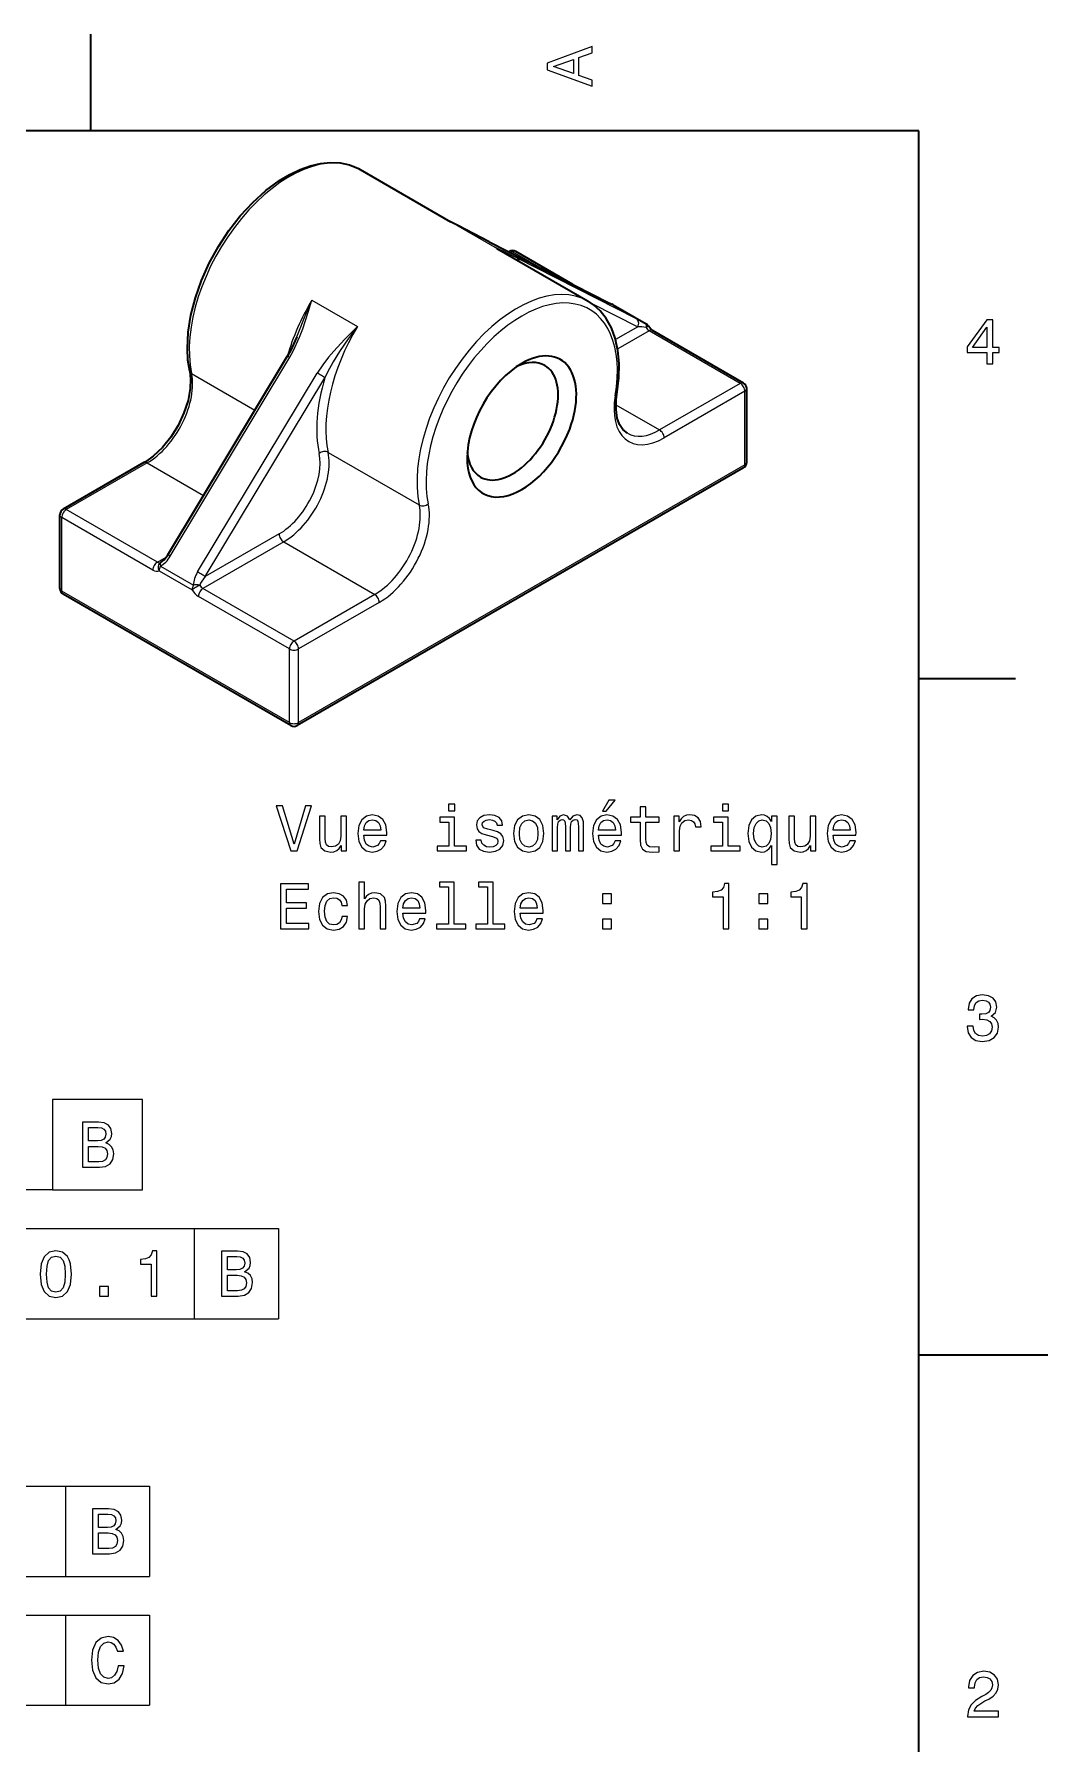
# Model space of a CAD drawing. Extents: x 0 to 297, y 0 to 210.
# Drawn here: x 218.3 to 297, y 74.8 to 207.5 of the extents above; entities that cross this region are included whole.
import ezdxf

# ---------------------------------------------------------------- set-up
doc = ezdxf.new("R2010")
doc.units = 0

msp = doc.modelspace()

# ---------------------------------------------------------------- linework, layer by layer
at = {"color": 7, "lineweight": 35, "ltscale": 0.1875}
for p, q in [((222.699997, 200), (222.699997, 207.5)), ((287, 157.5), (294.5, 157.5))]:
    msp.add_line(p, q, dxfattribs=at)
at = {"color": 7, "lineweight": 35}
for p, q in [((287, 200), (10, 200)), ((287, 10), (287, 200)), ((273.380371, 173.845245), (238.732147, 153.841064)), ((238.232147, 153.841064), (220.554474, 164.047287))]:
    msp.add_line(p, q, dxfattribs=at)
at = {"color": 7, "lineweight": 35, "ltscale": 0.202468}
msp.add_line((243.628372, 196.991074), (250.642075, 192.941711), dxfattribs=at)
at = {"color": 7, "lineweight": 13, "ltscale": 0.102062}
for p, q in [((250.526474, 193.00235), (254.061996, 190.961105)), ((239.872849, 186.851471), (243.408371, 184.810242))]:
    msp.add_line(p, q, dxfattribs=at)
at = {"color": 7, "lineweight": 13, "ltscale": 0.001808}
msp.add_line((250.526474, 193.00235), (250.590515, 192.968781), dxfattribs=at)
at = {"color": 7, "lineweight": 35, "ltscale": 0.260309}
msp.add_line((253.634659, 191.375229), (262.918365, 186.660385), dxfattribs=at)
at = {"color": 7, "lineweight": 13, "ltscale": 0.260309}
for p, q in [((253.650375, 191.366699), (262.934113, 186.651855)), ((255.771698, 190.141953), (265.05542, 185.427109))]:
    msp.add_line(p, q, dxfattribs=at)
at = {"color": 7, "lineweight": 35, "ltscale": 0.204124}
for p, q in [((254.234985, 190.86734), (261.306061, 186.784866)), ((273.380371, 180.426743), (266.309296, 184.509216))]:
    msp.add_line(p, q, dxfattribs=at)
at = {"color": 7, "lineweight": 35, "ltscale": 0.001439}
msp.add_line((255.202698, 190.63295), (255.152847, 190.604172), dxfattribs=at)
at = {"color": 7, "lineweight": 13, "ltscale": 0.004157}
msp.add_line((255.452698, 190.608185), (255.308685, 190.525024), dxfattribs=at)
at = {"color": 7, "lineweight": 13, "ltscale": 0.064928}
msp.add_line((257.701874, 189.309631), (255.452698, 190.608185), dxfattribs=at)
at = {"color": 7, "lineweight": 35, "ltscale": 0.127958}
msp.add_line((260.135315, 188.073792), (255.702698, 190.63295), dxfattribs=at)
at = {"color": 7, "lineweight": 35, "ltscale": 0.000926}
msp.add_line((239.752441, 186.580154), (239.789047, 186.574524), dxfattribs=at)
at = {"color": 7, "lineweight": 13, "ltscale": 0.100045}
msp.add_line((261.598846, 186.597748), (265.16687, 184.785706), dxfattribs=at)
at = {"color": 7, "lineweight": 13, "ltscale": 0.073573}
for p, q in [((263.259338, 186.501526), (265.807983, 185.03006)), ((228.015442, 165.855942), (230.564072, 164.384491)), ((228.126862, 166.217773), (230.675491, 164.746307))]:
    msp.add_line(p, q, dxfattribs=at)
at = {"color": 7, "lineweight": 35, "ltscale": 0.073572}
msp.add_line((263.267242, 186.497238), (265.815857, 185.025787), dxfattribs=at)
at = {"color": 7, "lineweight": 13, "ltscale": 0.04961}
msp.add_line((265.16687, 184.785706), (263.448334, 183.793503), dxfattribs=at)
at = {"color": 7, "lineweight": 13, "ltscale": 0.070758}
msp.add_line((266.059296, 184.484467), (263.608154, 183.06929), dxfattribs=at)
at = {"color": 7, "lineweight": 13, "ltscale": 0.204124}
for p, q in [((273.130371, 180.401978), (266.059296, 184.484467)), ((241.134659, 175.04422), (248.205734, 170.961731)), ((227.521988, 165.909164), (220.450912, 169.991638)), ((227.875534, 166.52153), (220.804474, 170.604019)), ((237.679871, 168.099579), (244.750946, 164.017105)), ((238.128586, 159.785431), (231.057526, 163.86792)), ((238.482147, 160.397812), (231.411072, 164.480286))]:
    msp.add_line(p, q, dxfattribs=at)
at = {"color": 7, "lineweight": 35, "ltscale": 0.450292}
msp.add_line((228.693069, 167.090378), (237.976807, 182.525177), dxfattribs=at)
at = {"color": 7, "lineweight": 13, "ltscale": 0.450292}
for p, q in [((228.87941, 166.990356), (238.163147, 182.425156)), ((231.000732, 165.76561), (240.28447, 181.200409)), ((231.59642, 165.403793), (240.880157, 180.838593))]:
    msp.add_line(p, q, dxfattribs=at)
at = {"color": 7, "lineweight": 13, "ltscale": 0.142111}
msp.add_line((230.528061, 181.167938), (235.450928, 178.325729), dxfattribs=at)
at = {"color": 7, "lineweight": 13, "ltscale": 0.180965}
for p, q in [((273.130371, 180.401978), (266.861572, 176.782684)), ((273.483917, 179.789597), (267.215118, 176.170303)), ((227.073273, 174.223312), (220.804474, 170.604019)), ((237.679871, 168.099579), (231.411072, 164.480286)), ((244.750946, 164.017105), (238.482147, 160.397812)), ((245.104492, 163.404724), (238.835693, 159.785431))]:
    msp.add_line(p, q, dxfattribs=at)
at = {"color": 7, "lineweight": 13, "ltscale": 0.142887}
for p, q in [((273.483917, 174.074127), (273.483917, 179.789597)), ((220.450912, 164.276169), (220.450912, 169.991638)), ((238.128586, 154.069962), (238.128586, 159.785431)), ((238.835693, 154.069962), (238.835693, 159.785431))]:
    msp.add_line(p, q, dxfattribs=at)
at = {"color": 7, "lineweight": 35, "ltscale": 0.142887}
for p, q in [((273.630371, 174.278244), (273.630371, 179.993729)), ((220.304474, 164.480286), (220.304474, 170.19577))]:
    msp.add_line(p, q, dxfattribs=at)
at = {"color": 7, "lineweight": 13, "ltscale": 0.097791}
msp.add_line((263.473999, 178.738495), (266.861572, 176.782684), dxfattribs=at)
at = {"color": 7, "lineweight": 35, "ltscale": 0.180965}
msp.add_line((226.823273, 174.248077), (220.554474, 170.628784), dxfattribs=at)
at = {"color": 7, "lineweight": 13, "ltscale": 0.126635}
msp.add_line((227.073273, 174.223312), (231.460037, 171.690613), dxfattribs=at)
at = {"color": 7, "lineweight": 13}
for p, q in [((273.483917, 174.074127), (238.835693, 154.069962)), ((238.128586, 154.069962), (220.450912, 164.276169)), ((219.7323, 117.808624), (185.2323, 117.808624)), ((209.7323, 114.808624), (237.276398, 114.808624)), ((209.7323, 107.808624), (237.276398, 107.808624)), ((199.7323, 94.808624), (227.276398, 94.808624)), ((199.7323, 87.808624), (227.276398, 87.808624)), ((199.7323, 84.808624), (227.276398, 84.808624)), ((199.7323, 77.808624), (227.276398, 77.808624))]:
    msp.add_line(p, q, dxfattribs=at)
at = {"color": 7, "lineweight": 13, "ltscale": 0.165408}
msp.add_line((237.326324, 168.71196), (231.59642, 165.403793), dxfattribs=at)
at = {"color": 7, "lineweight": 13, "ltscale": 0.019894}
msp.add_line((227.875534, 166.52153), (228.564682, 166.919403), dxfattribs=at)
at = {"color": 7, "lineweight": 13, "ltscale": 0.000293}
msp.add_line((228.122269, 166.494934), (228.132431, 166.500748), dxfattribs=at)
at = {"color": 7, "lineweight": 13, "ltscale": 0.175}
for p, q in [((230.740372, 114.808624), (230.740372, 107.808624)), ((237.276398, 114.808624), (237.276398, 107.808624)), ((220.740372, 94.808624), (220.740372, 87.808624)), ((227.276398, 94.808624), (227.276398, 87.808624)), ((220.740372, 84.808624), (220.740372, 77.808624)), ((227.276398, 84.808624), (227.276398, 77.808624))]:
    msp.add_line(p, q, dxfattribs=at)
at = {"color": 7, "lineweight": 35, "ltscale": 0.25}
msp.add_line((287, 105), (297, 105), dxfattribs=at)
at = {"color": 7, "lineweight": 13}
for points in [[(261.633209, 203.466858), (261.633209, 203.930847), (260.604401, 204.298996), (260.604401, 205.695969), (261.633209, 206.064133), (261.633209, 206.538193), (258.128174, 205.257217), (258.128174, 204.742798)], [(260.17572, 204.460388), (258.632477, 205), (260.17572, 205.539627)], [(292.277374, 181.916794), (292.731262, 181.916794), (292.731262, 182.784225), (293.23056, 182.784225), (293.23056, 183.187683), (292.731262, 183.187683), (292.731262, 185.341141), (292.272339, 185.341141), (290.739197, 183.228027), (290.739197, 182.784225), (292.277374, 182.784225)], [(291.162842, 183.187683), (292.277374, 184.756134), (292.277374, 183.187683)], [(239.362961, 147.619446), (238.485428, 144.638885), (237.582703, 147.619446), (237.103592, 147.619446), (238.233276, 144.114395), (238.737595, 144.114395), (239.842056, 147.619446)], [(250.957336, 147.735428), (250.488312, 147.735428), (250.488312, 147.23111), (250.957336, 147.23111)], [(262.425629, 147.190765), (262.723175, 147.190765), (263.424194, 148.048111), (262.929962, 148.048111)], [(265.360779, 146.353592), (265.360779, 144.996964), (265.391052, 144.558197), (265.532257, 144.2556), (265.814697, 144.079086), (266.293793, 144.01857), (266.818298, 144.043793), (266.818298, 144.427078), (266.434998, 144.39682), (266.087006, 144.437164), (265.900421, 144.563248), (265.819733, 144.775055), (265.804596, 145.072601), (265.804596, 146.353592), (266.818298, 146.353592), (266.818298, 146.731827), (265.804596, 146.731827), (265.804596, 147.523621), (265.360779, 147.523621), (265.360779, 146.731827), (264.594238, 146.731827), (264.594238, 146.353592)], [(272.209503, 147.735428), (271.740479, 147.735428), (271.740479, 147.23111), (272.209503, 147.23111)], [(242.565399, 146.822601), (242.121597, 146.822601), (242.121597, 145.259201), (242.071167, 144.896103), (241.924911, 144.63385), (241.697968, 144.472458), (241.400421, 144.422028), (241.163391, 144.462372), (241.012085, 144.58342), (240.926361, 144.790192), (240.906189, 145.082687), (240.906189, 146.822601), (240.462372, 146.822601), (240.462372, 145.042343), (240.477509, 144.68428), (240.573334, 144.386734), (240.865845, 144.114395), (241.334854, 144.01857), (241.587021, 144.053879), (241.803879, 144.144653), (241.990479, 144.300995), (242.141769, 144.527939), (242.141769, 144.114395), (242.565399, 144.114395)], [(243.901855, 145.339905), (245.677078, 145.339905), (245.682114, 145.546677), (245.601425, 146.126648), (245.379532, 146.560364), (245.026505, 146.822601), (244.55748, 146.918427), (244.098541, 146.817566), (243.745514, 146.535141), (243.51857, 146.076218), (243.437881, 145.471024), (243.513535, 144.850708), (243.740479, 144.39682), (244.088455, 144.114395), (244.542358, 144.01857), (244.93573, 144.084137), (245.258484, 144.2556), (245.495514, 144.527939), (245.631683, 144.891052), (245.192932, 144.891052), (245.102142, 144.689316), (244.971024, 144.538025), (244.597824, 144.416992), (244.310364, 144.472458), (244.093506, 144.648972), (243.952286, 144.936447), (243.901855, 145.324768)], [(243.901855, 145.713104), (243.957336, 146.061081), (244.093506, 146.318283), (244.300278, 146.474625), (244.572617, 146.530106), (244.839905, 146.474625), (245.046677, 146.318283), (245.17276, 146.061081), (245.21814, 145.713104)], [(250.9422, 144.487595), (250.9422, 146.731827), (249.802429, 146.731827), (249.802429, 146.353592), (250.498398, 146.353592), (250.498398, 144.487595), (249.590622, 144.487595), (249.590622, 144.114395), (251.860077, 144.114395), (251.860077, 144.487595)], [(253.947968, 145.692932), (253.519302, 145.793793), (253.201569, 145.90979), (253.095673, 146.14682), (253.125931, 146.313248), (253.231827, 146.43428), (253.403305, 146.509933), (253.650421, 146.540192), (253.887451, 146.509933), (254.074051, 146.419144), (254.195084, 146.28299), (254.245514, 146.101425), (254.679245, 146.101425), (254.679245, 146.111511), (254.603592, 146.439316), (254.39682, 146.696533), (254.074051, 146.85791), (253.650421, 146.918427), (253.221741, 146.85791), (252.909058, 146.691483), (252.712372, 146.444366), (252.651855, 146.131683), (252.69725, 145.829086), (252.838455, 145.617279), (253.07045, 145.465973), (253.40834, 145.360077), (253.902588, 145.239029), (254.20517, 145.112961), (254.285858, 145.012085), (254.316132, 144.860794), (254.270737, 144.674194), (254.149704, 144.53299), (253.953018, 144.4422), (253.690765, 144.411942), (253.413391, 144.4422), (253.211655, 144.548111), (253.0755, 144.719589), (253.02002, 144.956619), (252.591339, 144.956619), (252.661942, 144.553162), (252.868713, 144.260651), (253.196533, 144.084137), (253.650421, 144.01857), (254.124481, 144.084137), (254.472473, 144.260651), (254.68428, 144.543076), (254.759933, 144.911224), (254.704453, 145.228943), (254.548111, 145.445801), (254.290909, 145.587021)], [(255.526505, 145.465973), (255.607193, 144.850708), (255.839172, 144.39682), (256.207336, 144.114395), (256.701569, 144.01857), (257.190765, 144.114395), (257.558929, 144.391769), (257.790924, 144.845657), (257.876648, 145.465973), (257.790924, 146.081253), (257.558929, 146.540192), (257.190765, 146.817566), (256.701569, 146.918427), (256.207336, 146.817566), (255.839172, 146.535141), (255.607193, 146.081253)], [(255.980392, 145.471024), (256.025787, 145.924911), (256.166992, 146.252716), (256.393921, 146.454453), (256.701569, 146.525055), (257.00415, 146.454453), (257.23111, 146.257767), (257.372314, 145.924911), (257.42276, 145.471024), (257.372314, 145.012085), (257.23111, 144.67923), (257.00415, 144.477509), (256.701569, 144.411942), (256.393921, 144.477509), (256.166992, 144.67923), (256.025787, 145.012085)], [(258.517151, 144.114395), (258.925629, 144.114395), (258.925629, 145.924911), (258.950867, 146.19725), (259.026489, 146.393936), (259.142487, 146.509933), (259.293793, 146.555313), (259.414825, 146.514969), (259.495514, 146.414108), (259.535858, 146.24263), (259.550995, 146.015686), (259.550995, 144.114395), (259.934296, 144.114395), (259.934296, 145.924911), (259.959503, 146.1922), (260.035156, 146.388885), (260.156189, 146.509933), (260.307495, 146.555313), (260.428528, 146.514969), (260.509216, 146.414108), (260.559631, 146.015686), (260.559631, 144.114395), (260.96814, 144.114395), (260.96814, 145.985428), (260.942932, 146.373764), (260.862244, 146.67131), (260.700867, 146.852875), (260.438599, 146.918427), (260.130981, 146.817566), (259.893921, 146.525055), (259.707336, 146.812515), (259.394653, 146.918427), (259.107178, 146.817566), (258.910522, 146.535141), (258.910522, 146.822601), (258.517151, 146.822601)], [(262.118011, 145.339905), (263.893219, 145.339905), (263.898254, 145.546677), (263.817566, 146.126648), (263.595673, 146.560364), (263.242645, 146.822601), (262.773621, 146.918427), (262.314697, 146.817566), (261.96167, 146.535141), (261.734711, 146.076218), (261.654022, 145.471024), (261.729675, 144.850708), (261.956604, 144.39682), (262.304596, 144.114395), (262.758484, 144.01857), (263.151855, 144.084137), (263.47464, 144.2556), (263.71167, 144.527939), (263.847839, 144.891052), (263.409058, 144.891052), (263.318298, 144.689316), (263.187164, 144.538025), (262.813965, 144.416992), (262.526489, 144.472458), (262.309631, 144.648972), (262.168427, 144.936447), (262.118011, 145.324768)], [(262.118011, 145.713104), (262.173462, 146.061081), (262.309631, 146.318283), (262.516418, 146.474625), (262.788757, 146.530106), (263.05603, 146.474625), (263.262817, 146.318283), (263.388885, 146.061081), (263.434296, 145.713104)], [(267.96814, 144.114395), (268.411957, 144.114395), (268.411957, 145.662659), (268.457336, 146.035858), (268.593506, 146.303162), (268.815399, 146.464539), (269.112946, 146.52002), (269.334869, 146.484711), (269.501282, 146.38385), (269.602142, 146.212372), (269.637451, 145.980392), (270.086304, 145.980392), (270.025787, 146.388885), (269.859344, 146.681396), (269.58197, 146.85791), (269.203735, 146.918427), (268.946533, 146.878082), (268.72464, 146.777222), (268.527954, 146.605743), (268.371613, 146.373764), (268.371613, 146.822601), (267.96814, 146.822601)], [(272.194366, 144.487595), (272.194366, 146.731827), (271.054596, 146.731827), (271.054596, 146.353592), (271.750549, 146.353592), (271.750549, 144.487595), (270.842773, 144.487595), (270.842773, 144.114395), (273.112244, 144.114395), (273.112244, 144.487595)], [(275.538025, 146.404022), (275.381683, 146.630966), (275.20517, 146.792343), (274.998413, 146.883133), (274.761353, 146.918427), (274.332703, 146.817566), (273.999847, 146.535141), (273.78299, 146.081253), (273.707336, 145.471024), (273.78299, 144.855743), (273.999847, 144.401855), (274.332703, 144.114395), (274.761353, 144.01857), (274.998413, 144.048828), (275.200134, 144.134567), (275.376648, 144.290909), (275.538025, 144.527939), (275.538025, 143.065399), (275.981842, 143.065399), (275.981842, 146.822601), (275.538025, 146.822601)], [(274.161224, 145.471024), (274.206604, 145.919876), (274.347839, 146.247681), (274.559631, 146.449402), (274.837006, 146.52002), (275.129517, 146.449402), (275.35144, 146.252716), (275.482544, 145.924911), (275.53299, 145.471024), (275.482544, 145.012085), (275.35144, 144.68428), (275.129517, 144.482544), (274.837006, 144.416992), (274.559631, 144.482544), (274.347839, 144.68428), (274.206604, 145.017136)], [(278.997681, 146.822601), (278.553864, 146.822601), (278.553864, 145.259201), (278.503448, 144.896103), (278.357178, 144.63385), (278.130249, 144.472458), (277.832703, 144.422028), (277.595673, 144.462372), (277.444366, 144.58342), (277.358643, 144.790192), (277.33844, 145.082687), (277.33844, 146.822601), (276.894653, 146.822601), (276.894653, 145.042343), (276.90979, 144.68428), (277.005615, 144.386734), (277.298096, 144.114395), (277.76712, 144.01857), (278.019287, 144.053879), (278.236145, 144.144653), (278.42276, 144.300995), (278.574036, 144.527939), (278.574036, 144.114395), (278.997681, 144.114395)], [(280.334137, 145.339905), (282.109344, 145.339905), (282.11438, 145.546677), (282.033691, 146.126648), (281.811798, 146.560364), (281.458771, 146.822601), (280.989746, 146.918427), (280.530823, 146.817566), (280.177795, 146.535141), (279.950836, 146.076218), (279.870148, 145.471024), (279.945801, 144.850708), (280.17276, 144.39682), (280.520721, 144.114395), (280.974609, 144.01857), (281.367981, 144.084137), (281.690765, 144.2556), (281.927795, 144.527939), (282.063965, 144.891052), (281.625183, 144.891052), (281.534424, 144.689316), (281.40329, 144.538025), (281.03009, 144.416992), (280.742645, 144.472458), (280.525787, 144.648972), (280.384552, 144.936447), (280.334137, 145.324768)], [(280.334137, 145.713104), (280.389618, 146.061081), (280.525787, 146.318283), (280.732544, 146.474625), (281.004883, 146.530106), (281.272186, 146.474625), (281.478943, 146.318283), (281.605042, 146.061081), (281.650421, 145.713104)], [(237.426361, 138.067566), (239.64537, 138.067566), (239.64537, 138.491196), (237.890335, 138.491196), (237.890335, 139.676361), (239.453735, 139.676361), (239.453735, 140.09494), (237.890335, 140.09494), (237.890335, 141.143936), (239.605026, 141.143936), (239.605026, 141.567566), (237.426361, 141.567566)], [(242.202286, 139.878082), (242.641052, 139.878082), (242.550278, 140.28154), (242.33342, 140.599274), (241.995514, 140.795959), (241.556763, 140.871597), (241.072617, 140.770737), (240.704453, 140.488312), (240.472473, 140.029388), (240.391769, 139.414108), (240.467422, 138.803879), (240.694366, 138.349991), (241.052429, 138.067566), (241.541626, 137.971741), (241.975342, 138.047394), (242.313248, 138.259201), (242.545227, 138.592056), (242.646103, 139.035858), (242.222473, 139.035858), (242.14682, 138.753448), (242.0056, 138.541626), (241.803879, 138.410507), (241.556763, 138.370163), (241.24913, 138.435715), (241.027222, 138.637451), (240.891052, 138.965256), (240.845657, 139.42923), (240.891052, 139.883133), (241.032257, 140.210938), (241.259216, 140.412674), (241.556763, 140.483276), (241.819, 140.437881), (242.015686, 140.321884), (242.14682, 140.130249)], [(243.513535, 138.067566), (243.957336, 138.067566), (243.957336, 139.630966), (244.002731, 139.989029), (244.148972, 140.251282), (244.375931, 140.412674), (244.678513, 140.47319), (244.920593, 140.42276), (245.071884, 140.286591), (245.147537, 140.059647), (245.17276, 139.75705), (245.17276, 138.067566), (245.616562, 138.067566), (245.616562, 139.847824), (245.59639, 140.205902), (245.5056, 140.503448), (245.208054, 140.775772), (244.74408, 140.871597), (244.491913, 140.836304), (244.275055, 140.740479), (244.093506, 140.589172), (243.957336, 140.382401), (243.957336, 141.688599), (243.513535, 141.688599)], [(246.937881, 139.293076), (248.713104, 139.293076), (248.71814, 139.499847), (248.637451, 140.079819), (248.415543, 140.513535), (248.062531, 140.775772), (247.593506, 140.871597), (247.134567, 140.770737), (246.78154, 140.488312), (246.554596, 140.029388), (246.473907, 139.424194), (246.549561, 138.803879), (246.776505, 138.349991), (247.124481, 138.067566), (247.578369, 137.971741), (247.971741, 138.037308), (248.29451, 138.208771), (248.53154, 138.48111), (248.667709, 138.844223), (248.228943, 138.844223), (248.138168, 138.642487), (248.00705, 138.491196), (247.63385, 138.370163), (247.34639, 138.425629), (247.129532, 138.602142), (246.988312, 138.889618), (246.937881, 139.277939)], [(250.46814, 141.315399), (250.46814, 138.440765), (249.555313, 138.440765), (249.555313, 138.067566), (251.819733, 138.067566), (251.819733, 138.440765), (250.911942, 138.440765), (250.911942, 141.688599), (249.772171, 141.688599), (249.772171, 141.315399)], [(253.504166, 141.315399), (253.504166, 138.440765), (252.591339, 138.440765), (252.591339, 138.067566), (254.855743, 138.067566), (254.855743, 138.440765), (253.947968, 138.440765), (253.947968, 141.688599), (252.808197, 141.688599), (252.808197, 141.315399)], [(256.045959, 139.293076), (257.821167, 139.293076), (257.826202, 139.499847), (257.745514, 140.079819), (257.523621, 140.513535), (257.170593, 140.775772), (256.701569, 140.871597), (256.242645, 140.770737), (255.889618, 140.488312), (255.662674, 140.029388), (255.58197, 139.424194), (255.657623, 138.803879), (255.884567, 138.349991), (256.232544, 138.067566), (256.686432, 137.971741), (257.079803, 138.037308), (257.402588, 138.208771), (257.639618, 138.48111), (257.775787, 138.844223), (257.337006, 138.844223), (257.246246, 138.642487), (257.115112, 138.491196), (256.741913, 138.370163), (256.454468, 138.425629), (256.23761, 138.602142), (256.096375, 138.889618), (256.045959, 139.277939)], [(262.425629, 140.024338), (263.121613, 140.024338), (263.121613, 140.775772), (262.425629, 140.775772)], [(271.790894, 138.067566), (272.249847, 138.067566), (272.249847, 141.592789), (271.906891, 141.592789), (271.816132, 141.285141), (271.634583, 141.078369), (271.357178, 140.957336), (270.973907, 140.916992), (270.973907, 140.558914), (271.790894, 140.558914)], [(274.569733, 140.024338), (275.265686, 140.024338), (275.265686, 140.775772), (274.569733, 140.775772)], [(277.862946, 138.067566), (278.321899, 138.067566), (278.321899, 141.592789), (277.978943, 141.592789), (277.888184, 141.285141), (277.706604, 141.078369), (277.42923, 140.957336), (277.045959, 140.916992), (277.045959, 140.558914), (277.862946, 140.558914)], [(246.937881, 139.666275), (246.993362, 140.014252), (247.129532, 140.271454), (247.336304, 140.427795), (247.608627, 140.483276), (247.875931, 140.427795), (248.082703, 140.271454), (248.208771, 140.014252), (248.254166, 139.666275)], [(256.045959, 139.666275), (256.10144, 140.014252), (256.23761, 140.271454), (256.444366, 140.427795), (256.716705, 140.483276), (256.984009, 140.427795), (257.190765, 140.271454), (257.316833, 140.014252), (257.362244, 139.666275)], [(262.425629, 138.067566), (263.121613, 138.067566), (263.121613, 138.819), (262.425629, 138.819)], [(274.569733, 138.067566), (275.265686, 138.067566), (275.265686, 138.819), (274.569733, 138.819)], [(290.729126, 130.51622), (290.729126, 130.480911), (290.809814, 129.996765), (291.046844, 129.633652), (291.420044, 129.401657), (291.914276, 129.315933), (292.438782, 129.401657), (292.832153, 129.623566), (293.08429, 129.976593), (293.175079, 130.430481), (293.134735, 130.728027), (293.023773, 130.970108), (292.842224, 131.156708), (292.600159, 131.292877), (292.927948, 131.565216), (293.043945, 131.998932), (292.968292, 132.392303), (292.751434, 132.68985), (292.398407, 132.87645), (291.914276, 132.942017), (291.460388, 132.861313), (291.112396, 132.63942), (290.885468, 132.286392), (290.809814, 131.817368), (290.809814, 131.782074), (291.258636, 131.782074), (291.299011, 132.104828), (291.430115, 132.336823), (291.641937, 132.478027), (291.939484, 132.528473), (292.201721, 132.488113), (292.393372, 132.382217), (292.509369, 132.210739), (292.554749, 131.97876), (292.509369, 131.731628), (292.388336, 131.565216), (292.176514, 131.46434), (291.889069, 131.434082), (291.692383, 131.439133), (291.692383, 131.04071), (291.939484, 131.050797), (292.257202, 131.005417), (292.494232, 130.884369), (292.635468, 130.687683), (292.685883, 130.430481), (292.630402, 130.13797), (292.484161, 129.921112), (292.252167, 129.784943), (291.944519, 129.739563), (291.626801, 129.789993), (291.394806, 129.941284), (291.248566, 130.183365), (291.193085, 130.51622)], [(219.7323, 124.808624), (219.7323, 117.808624), (226.7323, 117.808624), (226.7323, 124.808624)], [(223.862701, 121.449837), (224.215729, 121.74234), (224.306503, 121.939026), (224.336761, 122.181107), (224.27121, 122.559341), (224.074524, 122.83168), (223.756805, 122.998108), (223.312988, 123.058624), (222.067322, 123.058624), (222.067322, 119.558624), (223.383591, 119.558624), (223.852615, 119.629227), (224.200592, 119.835999), (224.41745, 120.163811), (224.493103, 120.607613), (224.447723, 120.905167), (224.326675, 121.152283), (224.12999, 121.333839)], [(223.217163, 121.606171), (222.531281, 121.606171), (222.531281, 122.640038), (223.257507, 122.640038), (223.529846, 122.609779), (223.721497, 122.518997), (223.837494, 122.362656), (223.877838, 122.130669), (223.832443, 121.898682), (223.711411, 121.737297), (223.504639, 121.636436)], [(223.328125, 119.977211), (222.531281, 119.977211), (222.531281, 121.182541), (223.28273, 121.182541), (223.600449, 121.14724), (223.827393, 121.041336), (223.963562, 120.859779), (224.008957, 120.597527), (223.963562, 120.320152), (223.837494, 120.12851), (223.625671, 120.012512)], [(290.76947, 76.916786), (293.175079, 76.916786), (293.175079, 77.350502), (291.273773, 77.350502), (291.3797, 77.587532), (291.561249, 77.784218), (292.121033, 78.142288), (292.418579, 78.293587), (292.751434, 78.510445), (292.988464, 78.762604), (293.124634, 79.060158), (293.175079, 79.398056), (293.089355, 79.821686), (292.852325, 80.154541), (292.489197, 80.366356), (292.020172, 80.442001), (291.536041, 80.35627), (291.167877, 80.119232), (290.930847, 79.740997), (290.850159, 79.241714), (290.850159, 79.171112), (291.309082, 79.171112), (291.309082, 79.211456), (291.354462, 79.554398), (291.490631, 79.806557), (291.707489, 79.967941), (291.994965, 80.023415), (292.287476, 79.972984), (292.504333, 79.846901), (292.645538, 79.650215), (292.695984, 79.403099), (292.660675, 79.171112), (292.56485, 78.974426), (292.403473, 78.802956), (292.181549, 78.651657), (291.884003, 78.490273), (291.389771, 78.177589), (291.041779, 77.844742), (290.835022, 77.441284), (290.76947, 76.931915)]]:
    msp.add_lwpolyline(points, close=True, dxfattribs=at)
at = {"color": 7, "lineweight": 35}
for points in [[(230.384338, 181.350784), (230.252396, 182.20256), (230.204224, 183.104507), (230.268539, 184.370163), (230.476395, 185.688293), (230.822617, 187.036469), (231.30014, 188.391388), (231.899963, 189.729385), (232.611115, 191.026794), (233.420898, 192.260574), (234.315033, 193.408646), (235.278015, 194.450409), (236.293549, 195.367004), (237.344818, 196.141586), (238.146622, 196.620331), (238.952057, 197.005264), (239.754257, 197.291336), (240.538818, 197.47258), (241.320419, 197.548203), (242.068466, 197.51062), (242.780441, 197.358276), (243.478302, 197.073471), (243.628372, 196.991074)], [(253.634659, 191.375229), (251.26062, 192.614761), (250.590515, 192.968781)], [(263.55426, 179.541626), (263.707947, 180.842361), (263.723541, 181.931412), (263.625977, 182.959915), (263.413818, 183.914368), (263.124268, 184.699051), (262.714233, 185.444016), (262.25943, 186.022232), (261.726166, 186.505707), (261.306061, 186.784866)], [(266.309296, 184.509216), (266.121124, 184.672195), (265.996979, 184.846039)], [(238.693619, 184.008224), (238.204346, 182.931564), (237.976807, 182.525177)], [(230.384338, 181.350784), (230.459198, 180.721176), (230.432755, 180.006744), (230.26178, 179.073929), (229.942703, 178.103409), (229.488403, 177.142517), (228.919525, 176.236923), (228.263123, 175.429016), (227.551865, 174.756027), (226.944168, 174.320282), (226.823273, 174.248077)], [(264.361664, 176.534988), (264.011017, 176.824738), (263.756317, 177.210175), (263.577454, 177.703766), (263.478851, 178.379501), (263.501709, 179.160706), (263.55426, 179.541626)], [(228.132431, 166.500748), (228.405334, 166.717255), (228.693069, 167.090378)]]:
    msp.add_lwpolyline(points, dxfattribs=at)
at = {"color": 7, "lineweight": 13}
for points in [[(250.526474, 193.00235), (253.226212, 191.584229), (253.650375, 191.366699)], [(238.163147, 182.425156), (238.423508, 182.892563), (238.918839, 183.987976), (239.162613, 184.633972), (239.589706, 185.924179), (239.872849, 186.851471)], [(238.693619, 184.008224), (239.465012, 185.910782), (239.872849, 186.851471)], [(243.408371, 184.810242), (242.406006, 183.799973), (241.572403, 182.904129), (241.169205, 182.431808), (240.708633, 181.837555), (240.28447, 181.200409)], [(243.408371, 184.810242), (242.695023, 183.858765), (242.02446, 182.881607), (241.529327, 182.080704), (241.080444, 181.257172), (240.880157, 180.838593)]]:
    msp.add_lwpolyline(points, dxfattribs=at)
at = {"color": 7, "lineweight": 5}
for points in [[(218.784897, 111.26828), (218.860535, 110.476494), (219.09758, 109.911652), (219.475815, 109.56871), (220.000305, 109.457756), (220.51976, 109.56871), (220.89801, 109.911652), (221.12999, 110.476494), (221.210693, 111.26828), (221.12999, 112.055023), (221.03418, 112.367699), (220.89801, 112.624908), (220.51976, 112.96785), (220.000305, 113.083839), (219.475815, 112.96785), (219.09758, 112.619865), (218.860535, 112.055023)], [(227.381577, 109.558624), (227.840515, 109.558624), (227.840515, 113.083839), (227.497574, 113.083839), (227.406799, 112.776207), (227.225235, 112.569427), (226.947861, 112.448395), (226.564575, 112.408051), (226.564575, 112.04998), (227.381577, 112.04998)], [(234.638794, 111.449837), (234.991806, 111.74234), (235.082596, 111.939026), (235.112854, 112.181107), (235.047287, 112.559341), (234.850601, 112.83168), (234.532883, 112.998108), (234.089081, 113.058624), (232.843399, 113.058624), (232.843399, 109.558624), (234.159683, 109.558624), (234.628693, 109.629227), (234.976685, 109.835999), (235.193542, 110.163811), (235.269196, 110.607613), (235.223801, 110.905167), (235.102768, 111.152283), (234.906082, 111.333839)], [(219.269043, 111.26828), (219.309387, 111.87851), (219.435471, 112.317268), (219.662415, 112.574478), (220.000305, 112.665253), (220.33316, 112.574478), (220.560104, 112.317268), (220.686188, 111.87851), (220.726532, 111.26828), (220.686188, 110.653008), (220.560104, 110.214241), (220.33316, 109.957039), (220.000305, 109.871307), (219.662415, 109.957039), (219.435471, 110.214241), (219.309387, 110.653008)], [(233.993256, 111.606178), (233.307373, 111.606178), (233.307373, 112.640038), (234.0336, 112.640038), (234.305939, 112.609779), (234.497574, 112.518997), (234.613571, 112.362656), (234.653915, 112.130669), (234.608521, 111.898682), (234.487488, 111.737297), (234.280716, 111.636436)], [(223.388351, 109.558624), (224.08432, 109.558624), (224.08432, 110.310066), (223.388351, 110.310066)], [(234.104202, 109.977211), (233.307373, 109.977211), (233.307373, 111.182541), (234.058823, 111.182541), (234.376541, 111.14724), (234.603485, 111.041336), (234.739655, 110.859779), (234.785034, 110.597527), (234.739655, 110.320152), (234.613571, 110.12851), (234.401749, 110.012512)], [(224.638794, 91.449837), (224.991806, 91.74234), (225.082596, 91.939026), (225.112854, 92.181107), (225.047287, 92.559341), (224.850601, 92.83168), (224.532883, 92.998108), (224.089081, 93.058624), (222.843399, 93.058624), (222.843399, 89.558624), (224.159683, 89.558624), (224.628693, 89.629227), (224.976685, 89.835999), (225.193542, 90.163811), (225.269196, 90.607613), (225.223801, 90.905167), (225.102768, 91.152283), (224.906082, 91.333839)], [(223.993256, 91.606178), (223.307373, 91.606178), (223.307373, 92.640038), (224.0336, 92.640038), (224.305939, 92.609779), (224.497574, 92.518997), (224.613571, 92.362656), (224.653915, 92.130669), (224.608521, 91.898682), (224.487488, 91.737297), (224.280716, 91.636436)], [(224.104202, 89.977211), (223.307373, 89.977211), (223.307373, 91.182541), (224.058823, 91.182541), (224.376541, 91.14724), (224.603485, 91.041336), (224.739655, 90.859779), (224.785034, 90.597527), (224.739655, 90.320152), (224.613571, 90.12851), (224.401749, 90.012512)], [(224.825378, 80.859779), (224.724518, 80.43615), (224.55809, 80.133553), (224.326111, 79.946953), (224.053772, 79.886436), (223.725967, 79.977211), (223.468765, 80.24955), (223.297287, 80.693352), (223.241806, 81.308624), (223.297287, 81.918854), (223.463715, 82.367699), (223.720917, 82.640038), (224.053772, 82.735855), (224.295853, 82.685425), (224.502625, 82.544212), (224.664001, 82.317268), (224.774948, 82.004593), (225.254059, 82.004593), (225.102768, 82.483696), (224.840515, 82.846809), (224.482452, 83.073753), (224.053772, 83.154449), (223.519196, 83.028366), (223.110687, 82.675339), (222.848434, 82.095367), (222.75766, 81.308624), (222.848434, 80.521881), (223.110687, 79.94191), (223.519196, 79.583839), (224.053772, 79.462807), (224.522797, 79.558624), (224.901031, 79.825912), (225.16832, 80.264679), (225.30954, 80.859779)]]:
    msp.add_lwpolyline(points, close=True, dxfattribs=at)
at = {"color": 7, "lineweight": 13}
for centre, radius, start, end in [((237.462753, 154.094299), 40.430917, 63.073559, 65.760385), ((252.102722, 186.967636), 4.448217, 57.356343, 63.866544), ((263.017029, 186.063995), 0.500135, 61.021607, 74.130584), ((249.576004, 155.197128), 33.962821, 61.44958, 62.885046), ((265.263123, 181.374878), 3.412353, 80.733977, 91.61666)]:
    msp.add_arc(centre, radius, start, end, dxfattribs=at)
at = {"color": 7, "lineweight": 35}
for centre, radius, start, end in [((255.452698, 190.199936), 0.5, 60.000002, 120.000003), ((265.397217, 191.414108), 5.360913, 242.460053, 245.486005), ((263.017181, 186.064178), 0.500068, 59.998697, 74.251984), ((265.56546, 184.59227), 0.500621, 30.457275, 59.986628), ((273.130371, 179.993729), 0.5, 0, 60.000002), ((273.130371, 174.278244), 0.5, 299.999998, 360), ((220.804474, 170.19577), 0.5, 120.000003, 180.000005), ((220.804474, 164.480286), 0.5, 179.999995, 239.999997), ((238.482147, 154.274078), 0.5, 239.999997, 299.999998)]:
    msp.add_arc(centre, radius, start, end, dxfattribs=at)
at = {"color": 7, "lineweight": 13}
for centre, major_axis, ratio, start_param, end_param in [((238.128586, 187.464676), (-5.5, -9.526276), 0.57735, 3.141630966, 5.7119198269), ((245.199661, 183.382187), (-5.5, -9.526276), 0.57735, 3.1561215655, 3.1726056624), ((253.408249, 190.929428), (0.22641, 0.445801), 0.816104, 6.2393613965, 6.2831848242), ((248.735184, 181.340942), (-5.5, -9.526276), 0.57735, 3.1415414252, 3.1726056624), ((255.452698, 190.199936), (-0.25, 0.433014), 0.57735, 5.4977871438, 6.2831853072), ((255.452698, 190.199936), (-0.25, -0.433014), 0.57735, 3.1415926536, 3.926990817), ((255.529572, 189.704681), (-0.22641, -0.445801), 0.816104, 2.3304290575, 3.0977687429), ((255.806259, 177.258469), (5.5, 9.526276), 0.57735, 0.0000383124, 2.5703271733), ((245.199661, 183.382187), (-5.5, -9.526276), 0.57735, 4.6813759715, 5.1211646664), ((256.159821, 177.054337), (5.25, 9.093262), 0.57735, 5.2836544596, 8.853512471), ((262.691986, 186.214569), (0.22641, 0.445801), 0.816104, 6.2393613965, 6.2832252031), ((262.227081, 187.060059), (1.032318, -0.558441), 0.026834, 5.4812546424, 6.2797029728), ((263.017212, 186.06424), (-0.25, -0.433014), 0.57735, 3.1415233251, 3.1726056624), ((248.735184, 181.340942), (-5.5, -9.526276), 0.57735, 4.6813759715, 5.7119198269), ((264.813293, 184.989822), (-0.22641, -0.445801), 0.816104, 1.5269729034, 3.0977727262), ((265.565857, 184.592789), (-0.25, -0.433014), 0.57735, 3.1415233251, 3.1726056624), ((265.565857, 184.592789), (-0.238251, -0.43959), 0.335658, 2.0930231448, 3.1147121463), ((266.059296, 184.8927), (-0.25, 0.433014), 0.57735, 1.5838118409, 2.3561944902), ((265.565857, 184.592789), (-0.431122, -0.25325), 0.010627, 3.1415895146, 4.0968693434), ((266.059296, 184.076202), (-0.25, -0.433014), 0.57735, 3.1415926536, 3.926990817), ((238.405273, 182.267456), (0.428467, -0.257721), 0.025318, 2.18650279, 3.141595807), ((227.073273, 178.305786), (-2.5, -4.330124), 0.57735, 0.7853981634, 2.5703271733), ((230.873535, 181.454163), (0.489197, 0.103378), 0.686851, 3.1415989018, 3.7944110122), ((248.381638, 181.545074), (-5.75, -9.95929), 0.57735, 5.1014874497, 5.711919795), ((240.526596, 181.042709), (-0.428467, 0.257721), 0.025318, 3.7572991168, 5.3280954436), ((273.130371, 179.993729), (-0.25, -0.433014), 0.57735, 3.1415926536, 3.926990817), ((267.215118, 180.661041), (2.75, 4.763138), 0.57735, 2.1420618071, 3.9269907665), ((263.06131, 179.625366), (-0.492935, 0.083725), 0.441477, 2.4425954799, 3.141583626), ((273.130371, 179.993729), (-0.25, 0.433014), 0.57735, 3.926990817, 5.4977871438), ((273.130371, 179.993729), (-0.5, 0), 0.57735, 2.3561944902, 3.1415926536), ((266.861572, 180.865158), (2.5, 4.330124), 0.57735, 3.141630966, 3.926990817), ((266.861572, 176.374435), (0.25, -0.433014), 0.57735, 0.7853981634, 2.3561944902), ((240.789185, 174.757996), (-0.489197, -0.103378), 0.686851, 3.7944110051, 5.3652073319), ((227.073273, 173.815063), (0.25, -0.433014), 0.57735, 2.3561944902, 3.1415926536), ((237.326324, 172.3862), (-2.25, -3.89711), 0.57735, 0.7853981067, 2.5703271733), ((237.679871, 172.182068), (-2.5, -4.330124), 0.57735, 0.7853981634, 2.5703271733), ((273.130371, 174.278244), (-0.25, 0.433014), 0.57735, 3.1415926536, 3.926990817), ((273.130371, 174.278244), (-0.5, 0), 0.57735, 2.3561944902, 3.1415926536), ((220.804474, 170.19577), (0.5, 0), 0.57735, 3.1415926536, 3.926990817), ((220.804474, 170.19577), (-0.25, -0.433014), 0.57735, 3.926990817, 5.4977871438), ((220.804474, 170.19577), (-0.25, 0.433014), 0.57735, 5.4977871438, 6.2831853072), ((244.750946, 168.099579), (2.5, 4.330124), 0.57735, 3.926990817, 5.7119198269), ((245.104492, 167.895462), (2.75, 4.763138), 0.57735, 3.9269908169, 5.7119198269), ((248.551208, 171.247955), (0.489197, 0.103378), 0.686851, 3.7944110051, 5.3652073319), ((237.679871, 168.507828), (-0.25, 0.433014), 0.57735, 0.7853981634, 2.3561944902), ((227.875534, 166.113281), (-0.25, -0.433014), 0.57735, 3.926990817, 5.4977871438), ((227.521988, 166.725662), (0.5, -0.866028), 0.57735, 5.4977871438, 6.2701701484), ((227.875534, 166.929779), (0.25, -0.433014), 0.57735, 5.4977871438, 6.2701703138), ((228.368988, 166.060074), (0.240173, -0.438538), 0.816427, 3.1599962699, 4.7307925967), ((228.368988, 166.060074), (-0.25, -0.433014), 0.57735, 4.6813759715, 5.4977871438), ((228.368988, 166.060074), (0.245224, -0.43573), 0.311295, 3.1527750241, 4.1744640256), ((228.17218, 167.399063), (-0.762619, -1.24527), 0.559259, 0.7868432036, 1.5850611119), ((229.121536, 166.832672), (0.428467, -0.257721), 0.025318, 2.18650279, 3.1415534136), ((230.917618, 164.588623), (-0.25, -0.433014), 0.57735, 4.6813759715, 5.4977871438), ((230.917618, 164.588623), (-0.431122, -0.25325), 0.010627, 4.0968693412, 5.667665668), ((230.917618, 164.588623), (-0.499939, 0.007965), 0.352721, 4.2018980064, 5.2235870079), ((231.707794, 165.357361), (-0.762558, -1.244781), 0.559167, 4.7269308539, 5.5253667543), ((231.242859, 165.607925), (-0.428467, 0.257721), 0.025318, 3.7572991155, 5.3280954448), ((231.411072, 164.888535), (0.25, -0.433014), 0.57735, 4.7254044945, 5.4977871438), ((231.949966, 165.199677), (-0.779373, -0.822556), 0.351625, 4.7963232674, 5.5947364853), ((220.804474, 164.480286), (0.5, 0), 0.57735, 3.1415926536, 3.926990817), ((220.804474, 164.480286), (0.25, 0.433014), 0.57735, 2.3561944902, 3.1415926536), ((231.057526, 164.684418), (0.5, -0.866028), 0.57735, 4.7254041391, 5.4977871438), ((231.411072, 164.072037), (-0.25, -0.433014), 0.57735, 3.926990817, 5.4977871438), ((244.750946, 163.608856), (0.25, -0.433014), 0.57735, 0.7853981634, 2.3561944902), ((238.482147, 159.989563), (-0.25, -0.433014), 0.57735, 3.926990817, 5.4977871438), ((238.482147, 159.989563), (-0.5, 0), 0.57735, 0.7853981634, 2.3561944902), ((238.482147, 159.989563), (-0.25, 0.433014), 0.57735, 3.926990817, 5.4977871438), ((238.482147, 154.274078), (0.25, 0.433014), 0.57735, 2.3561944902, 3.1415926536), ((238.482147, 154.274078), (-0.5, 0), 0.57735, 0.7853981634, 2.3561944902), ((238.482147, 154.274078), (-0.25, 0.433014), 0.57735, 3.1415926536, 3.926990817)]:
    msp.add_ellipse(centre, major_axis=major_axis, ratio=ratio, start_param=start_param, end_param=end_param, dxfattribs=at)
at = {"color": 7, "lineweight": 35}
for centre, major_axis, start_param, end_param in [((256.159821, 177.054337), (3, 5.196152), 0.7856304783, 2.3559927651), ((255.452698, 177.462585), (2.5, 4.330124), 3.1416110459, 6.2832036995), ((255.452698, 177.462585), (2.5, 4.330124), 0.0000183923, 0.6896007701), ((256.159821, 177.054337), (3, 5.196152), 4.9977871458, 7.0688157855), ((256.159821, 177.054337), (3, 5.196152), 2.3559927651, 4.9977871438), ((255.452698, 177.462585), (2.5, 4.330124), 2.4522504169, 3.1416110459)]:
    msp.add_ellipse(centre, major_axis=major_axis, ratio=0.57735, start_param=start_param, end_param=end_param, dxfattribs=at)

doc.saveas('drawing.dxf')
